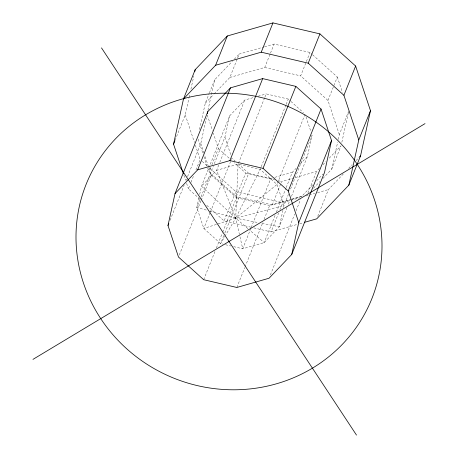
<?xml version="1.0" encoding="UTF-8"?>
<svg xmlns="http://www.w3.org/2000/svg" width="458" height="458" viewBox="0 0 458 458"><rect width="100%" height="100%" fill="white"/><g stroke="black" fill="none" stroke-linecap="round" stroke-linejoin="round"><path stroke-width="0.34" stroke-dasharray="2.29 1.72" d="M175.105 140.245L185.255 114.866L188.931 98.172M189.085 97.474L189.847 93.999M190.917 89.127L193.826 75.913M199.505 129.499L205.287 103.222L209.191 93.461M207.961 110.223L214.659 79.795L232.332 61.263M187.562 176.588L200.787 143.531L206.432 117.861M198.927 197.845L196.814 207.451L203.81 228.468L220.607 243.587L222.68 244.074M199.682 194.41L201.497 186.177L229.601 115.903L244.709 100.062L254.104 97.365M214.31 163.701L224.918 137.182L229.601 115.903M282.924 210.285L279.3 226.762L264.192 242.603L242.711 248.763L233.729 246.656M283.525 207.543L283.977 205.482L288.488 194.209M291.494 196.264L307.404 156.487L312.087 135.213L289.811 190.894M322.879 178.437L331.718 169.174L337.649 142.203M338.262 139.432L339.326 134.595L348.693 111.168M341.845 142.289L348.389 112.553M209.449 92.808L214.659 79.795M170.107 220.224L184.127 185.181M185.977 180.555L186.503 179.233M214.126 93.953L229.836 77.476L237.381 58.607M237.645 57.96L239.202 54.055L263.842 46.991M199.963 199.196L188.41 188.805L189.973 184.9M191.015 182.295L193.356 176.439M195.955 169.935L200.123 159.521L195.394 145.312M291.425 199.425L272.264 204.921L236.345 196.516L209.048 171.945L210.869 167.393M211.911 164.788L218.414 148.524L213.291 133.123M199.991 199.499L196.814 207.451L207.05 210.274M201.056 196.848L213.251 166.351M179.278 255.054L200.965 200.839M201.228 200.175L211.275 175.053L204.583 154.93M218.724 165.029L216.6 170.336L201.497 186.177L235.71 218.18L249.146 229.698M219.783 162.378L244.709 100.062M229.836 77.476L264.741 67.469L270.209 53.804M270.466 53.157L274.113 44.048L310.026 52.452L312.127 54.342M210.17 212.558L203.81 228.468L235.71 218.18L283.977 205.482L276.981 184.465L260.184 169.346L238.086 164.176L216.6 170.336L235.71 218.18L239.368 234.164M210.44 211.894L231.118 160.186M231.382 159.521L231.914 158.199L235.063 161.033M264.598 97.88L238.086 164.176L235.71 218.18L225.284 235.721M264.861 97.216L266.19 93.901L288.288 99.077L290.389 100.966M251.047 227.237L224.111 220.933L235.818 191.65L207.995 166.609M236.345 196.516L245.717 173.09L234.164 162.699M203.684 279.712L215.06 251.287M216.382 247.978L222.462 232.773M222.725 232.109L236.477 197.73L211.275 175.053M223.79 235.63L220.607 243.587L224.924 236.328M224.849 232.979L248.711 173.319L238.212 163.867M285.906 105.042L260.184 169.346L235.71 218.18L209.781 211.029M286.17 104.378L288.288 99.077M339.326 134.595L327.957 100.445L300.66 75.879L306.121 62.214M306.385 61.561L310.026 52.452M250.927 228.21L242.711 248.763L239.528 234.862M251.196 227.546L270.815 178.488L272.161 178.105M305.091 114.197L276.981 184.465L235.71 218.18L258.541 222.674M236.838 287.475L244.772 267.638M245.036 266.98L263.018 222.021M264.077 219.376L269.63 205.493L289.513 199.791M272.264 204.921L280.851 183.452M281.109 182.799L281.63 181.5L316.541 171.492L319.484 168.401M275.063 215.42L264.192 242.603L249.684 230.162M276.386 212.106L285.935 188.238M286.198 187.58L292.296 172.328L296.194 168.241M253.806 227.884L271.073 231.925L278.624 213.056M279.924 209.804L282.786 202.648L290.28 200.495M327.957 100.445L333.682 86.133M333.945 85.48L337.328 77.024L312.654 54.817M286.989 207.537L279.3 226.762L261.312 223.218M288.311 204.222L290.166 199.579M270.386 274.932L294.712 214.104M296.034 210.8L300.528 199.556M307.948 192.961L316.541 171.492M331.718 169.174L341.084 145.747L328.81 158.617M317.766 216.233L328.438 189.555L343.254 174.023M234.296 59.202L239.202 54.055M205.287 103.222L213.634 94.468M300.093 164.153L307.404 156.487M322.919 164.8L325.867 161.708M312.688 184.889L301.851 196.253L292.256 199.007M316.633 180.755L323.033 174.04M313.553 188.221L319.936 181.528M348.681 168.326L352.139 164.697M356.089 160.558L359.055 157.449M264.529 46.796L274.113 44.048M258.135 96.214L266.19 93.901M274.846 177.332L292.296 172.328M292.112 199.23L303.064 196.093M290.962 200.301L299.818 197.759M305.95 196.001L308.675 195.222M309.356 195.028L314.806 193.465M317.537 192.681L328.438 189.555M271.073 231.925L296.967 224.5M299.692 223.722L303.099 222.743M264.741 67.469L300.66 75.879M248.711 173.319L270.815 178.488M245.717 173.09L274.726 179.88M278.178 180.692L281.63 181.5M235.818 191.65L282.786 202.648M236.477 197.73L269.63 205.493M225.445 244.721L230.969 246.009M290.916 101.441L303.517 112.777M218.414 148.524L229.441 158.445M202.224 161.411L207.474 166.139M206.787 205.339L224.111 220.933M337.328 77.024L342.452 92.424M305.996 116.91L310.959 131.818M224.918 137.182L231.009 155.485M207.268 115.044L212.398 130.444M200.787 143.531L204.36 154.26M198.125 139.135L203.026 153.871M203.919 156.544L207.485 167.262M207.709 167.931L209.048 171.945M185.255 114.866L194.49 142.61M183.904 175.271L185.484 180.005M186.606 183.389L188.41 188.805"/><path stroke-width="0.69" d="M183.458 173.92L173.542 144.15L183.498 98.928L195.205 69.65L227.305 35.987L272.957 22.9L319.924 33.892L355.62 66.021L370.488 110.676L360.538 155.892L348.824 185.175L316.724 218.838L304.461 222.353M194.747 71.74L195.205 69.65M167.994 225.513L175.019 193.597L207.806 111.615L230.466 87.85L262.692 78.61L295.845 86.373L321.041 109.05L331.535 140.572L324.51 172.489L291.723 254.476L269.064 278.235L236.838 287.475L203.684 279.712L178.488 257.035L167.994 225.513L168.784 223.533M207.348 113.693L207.806 111.615M291.723 254.476L298.748 222.554L331.535 140.572M348.824 185.175L358.774 139.959L370.488 110.676M173.542 144.15L174.847 140.892M183.498 98.928L215.598 65.265L227.305 35.987M175.019 193.597L197.679 169.832L230.466 87.85M215.598 65.265L261.243 52.178L272.957 22.9M197.679 169.832L229.899 160.598L262.692 78.61M298.748 222.554L288.254 191.032L263.052 168.355L295.845 86.373M358.774 139.959L343.912 95.304L308.211 63.175L319.924 33.892M288.254 191.032L321.041 109.05M343.912 95.304L355.62 66.021M359.547 156.928L360.538 155.892M32.965 359.375L425.035 123.62M261.243 52.178L308.211 63.175M229.899 160.598L263.052 168.355M101.504 47.895L356.496 435.1M100.737 318.619A153.882 147.39 21.8 0 0 365.37 312.637A153.882 147.39 21.8 0 0 220.893 93.232A153.882 147.39 21.8 0 0 100.737 318.619"/></g></svg>
